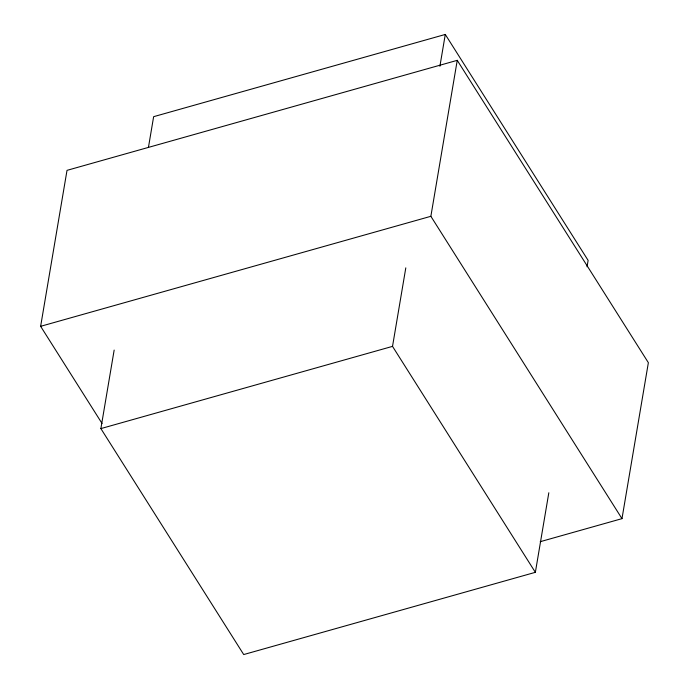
<?xml version="1.0" encoding="UTF-8"?>
<svg xmlns="http://www.w3.org/2000/svg" width="689" height="689" viewBox="0 0 689 689"><rect width="100%" height="100%" fill="white"/><g stroke="black" fill="none" stroke-linecap="round" stroke-linejoin="round"><path stroke-width="1.03" d="M102.05 423.468L40.634 326.319L67.014 170.355L457.246 60.339L648.366 362.681L621.986 518.645L540.21 541.692M548.823 492.756L535.362 572.326L243.717 654.55L100.878 428.592L114.159 350.081M148.436 147.437L153.638 116.674L445.283 34.45L588.122 260.408L587.045 266.772M535.362 572.326L392.523 346.369L405.804 267.857M439.901 66.282L445.283 34.45M621.986 518.645L430.866 216.303L457.246 60.339M40.634 326.319L430.866 216.303M100.878 428.592L392.523 346.369"/></g></svg>
